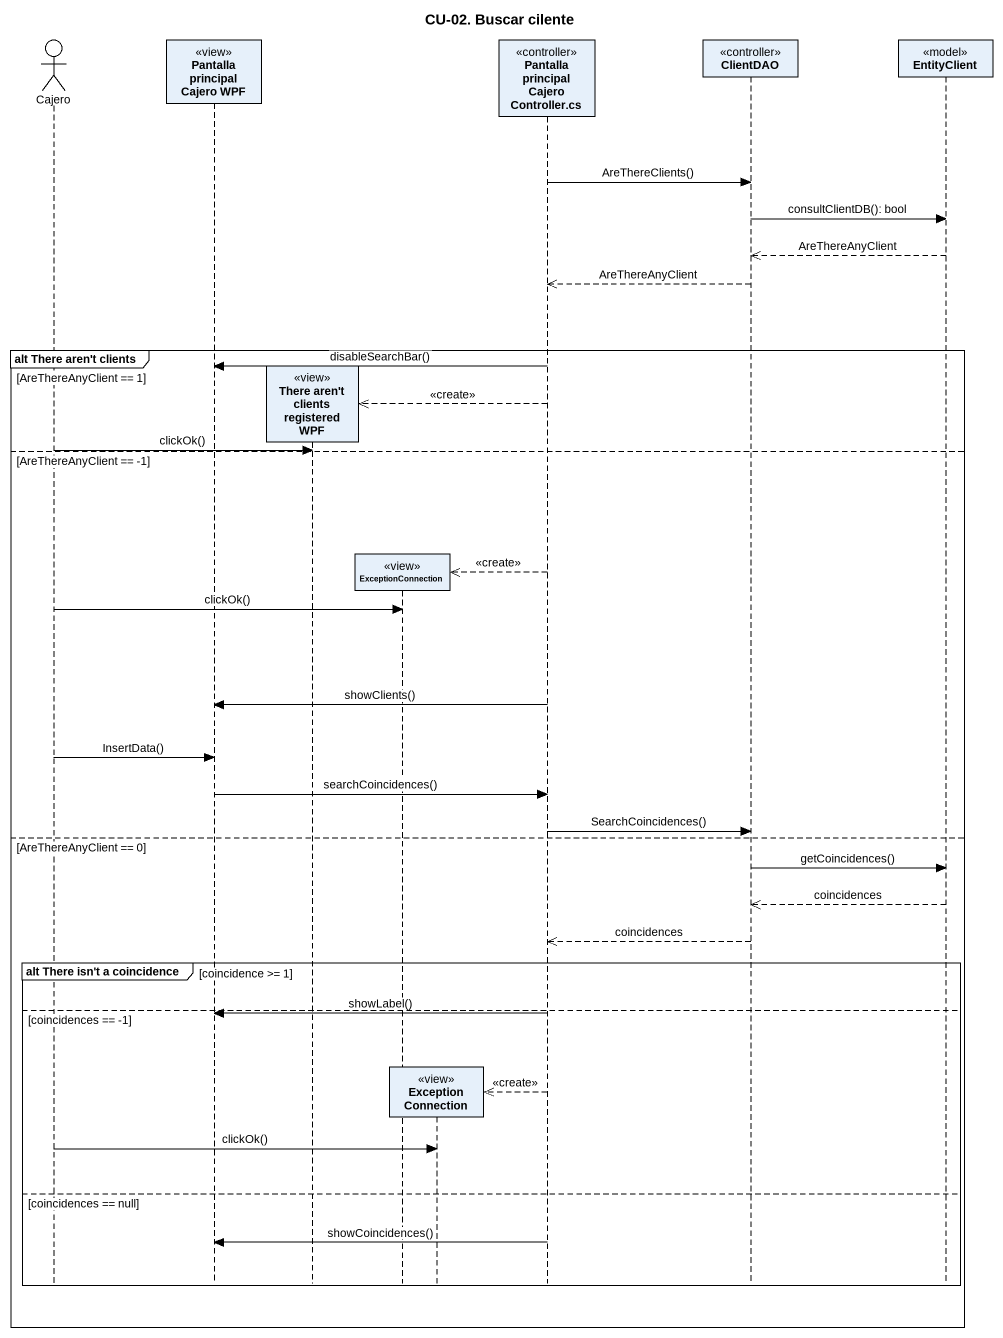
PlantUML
@startuml
title CU-02. Buscar cilente
hide footbox
actor Cajero
participant "Pantalla principal Cajero WPF" as Pantalla_principal_Cajero <<view>>
participant "There aren't clients registered WPF" as There_aren_t_clients <<view>>
participant ExceptionConnection <<view>>
participant "ExceptionConnection" as ExceptionConnection_2 <<view>>
participant "Pantalla principal Cajero Controller.cs" as Pantalla_principal_Cajero_2 <<controller>>
participant ClientDAO <<controller>>
participant EntityClient <<model>>

Pantalla_principal_Cajero_2 -> ClientDAO : AreThereClients()
ClientDAO -> EntityClient : consultClientDB(): bool
EntityClient -->> ClientDAO : AreThereAnyClient
ClientDAO -->> Pantalla_principal_Cajero_2 : AreThereAnyClient
group alt There aren't clients [AreThereAnyClient == 1]
  Pantalla_principal_Cajero_2 -> Pantalla_principal_Cajero : disableSearchBar()
  Pantalla_principal_Cajero_2 -->> There_aren_t_clients ** : <<create>>
  Cajero -> There_aren_t_clients : clickOk()
else AreThereAnyClient == -1
  Pantalla_principal_Cajero_2 -->> ExceptionConnection ** : <<create>>
  Cajero -> ExceptionConnection : clickOk()
  Pantalla_principal_Cajero_2 -> Pantalla_principal_Cajero : showClients()
  Cajero -> Pantalla_principal_Cajero : InsertData()
  Pantalla_principal_Cajero -> Pantalla_principal_Cajero_2 : searchCoincidences()
  Pantalla_principal_Cajero_2 -> ClientDAO : SearchCoincidences()
else AreThereAnyClient == 0
  ClientDAO -> EntityClient : getCoincidences()
  EntityClient -->> ClientDAO : coincidences
  ClientDAO -->> Pantalla_principal_Cajero_2 : coincidences
  group alt There isn't a coincidence [coincidence >= 1]
  else coincidences == -1
    Pantalla_principal_Cajero_2 -> Pantalla_principal_Cajero : showLabel()
    Pantalla_principal_Cajero_2 -->> ExceptionConnection_2 ** : <<create>>
    Cajero -> ExceptionConnection_2 : clickOk()
  else coincidences == null
    Pantalla_principal_Cajero_2 -> Pantalla_principal_Cajero : showCoincidences()
  end
end
@enduml
